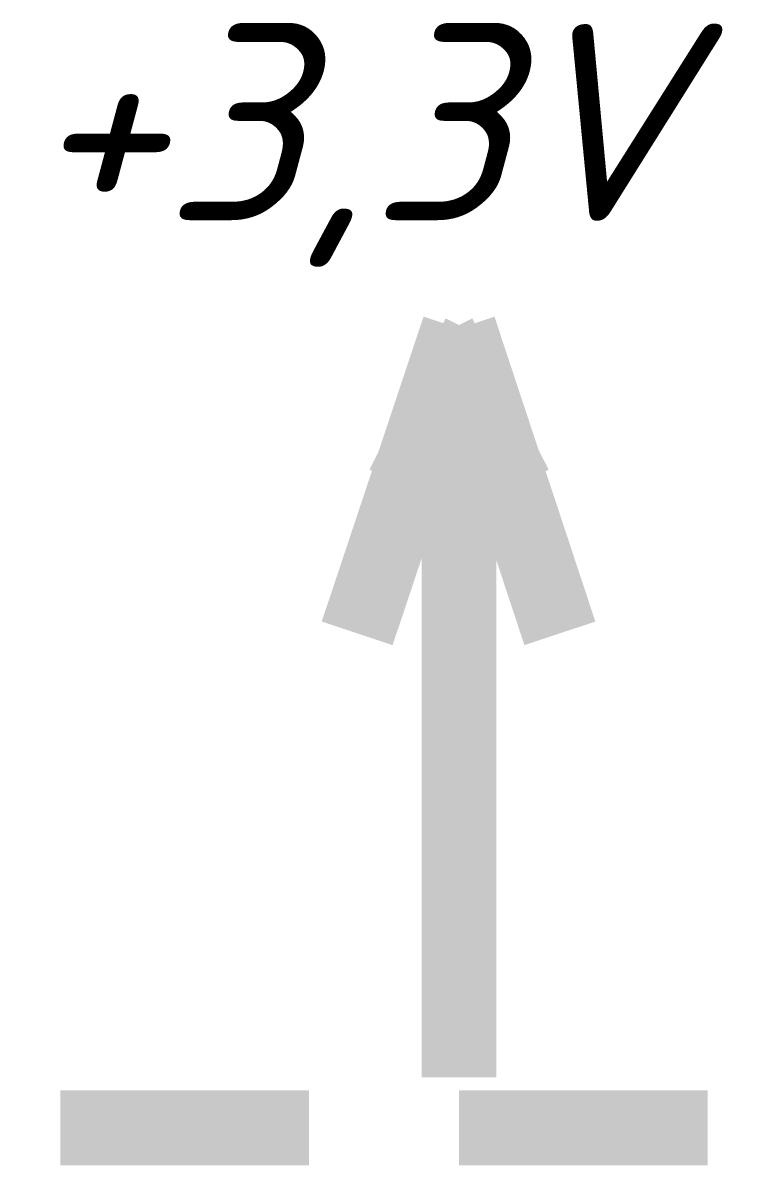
# Model space of a CAD drawing. Header units: inches. Extents: x 0 to 841, y 0 to 594.
# Drawn here: x 263.15 to 270.38, y 311.62 to 323.06 of the extents above; entities that cross this region are included whole.
import ezdxf

# ---------------------------------------------------------------- set-up
doc = ezdxf.new("R2010")
doc.units = ezdxf.units.IN
doc.layers.add('Sheet', color=255, linetype='Continuous')
doc.styles.get("Standard").update_dxf_attribs({"font": 'isocpeui.ttf'})

msp = doc.modelspace()

# ---------------------------------------------------------------- linework, layer by layer
at = {"layer": 'Sheet'}
for points in [[(266.496, 316.944, 0.749, 0.749, 0), (267.517, 319.998, 0.749, 0.749, 0)], [(267.517, 317.494, 0.749, 0.749, 0), (267.517, 319.998, 0.749, 0.749, 0)], [(267.517, 319.998, 0.749, 0.749, 0), (268.528, 316.944, 0.749, 0.749, 0)], [(267.517, 320.032, 0.3, 0.3, 0), (266.754, 318.516, 0.3, 0.3, 0)], [(267.517, 320.032, 0.3, 0.3, 0), (268.281, 318.516, 0.3, 0.3, 0)], [(267.517, 317.494, 0.3, 0.3, 0), (267.517, 320.032, 0.3, 0.3, 0)], [(267.517, 317.494, 0.749, 0.749, 0), (267.517, 312.497, 0.749, 0.749, 0)], [(267.517, 312.497, 0.3, 0.3, 0), (267.517, 317.494, 0.3, 0.3, 0)], [(263.52, 311.991, 0.749, 0.749, 0), (266.013, 311.991, 0.749, 0.749, 0)], [(267.517, 311.991, 0.749, 0.749, 0), (270.01, 311.991, 0.749, 0.749, 0)]]:
    msp.add_lwpolyline(points, format="xyseb", dxfattribs=at)

# ---------------------------------------------------------------- texts
msp.add_text('+3,3V', height=1.9764, dxfattribs=at).set_placement((263.206, 321.076))

doc.saveas('drawing.dxf')
